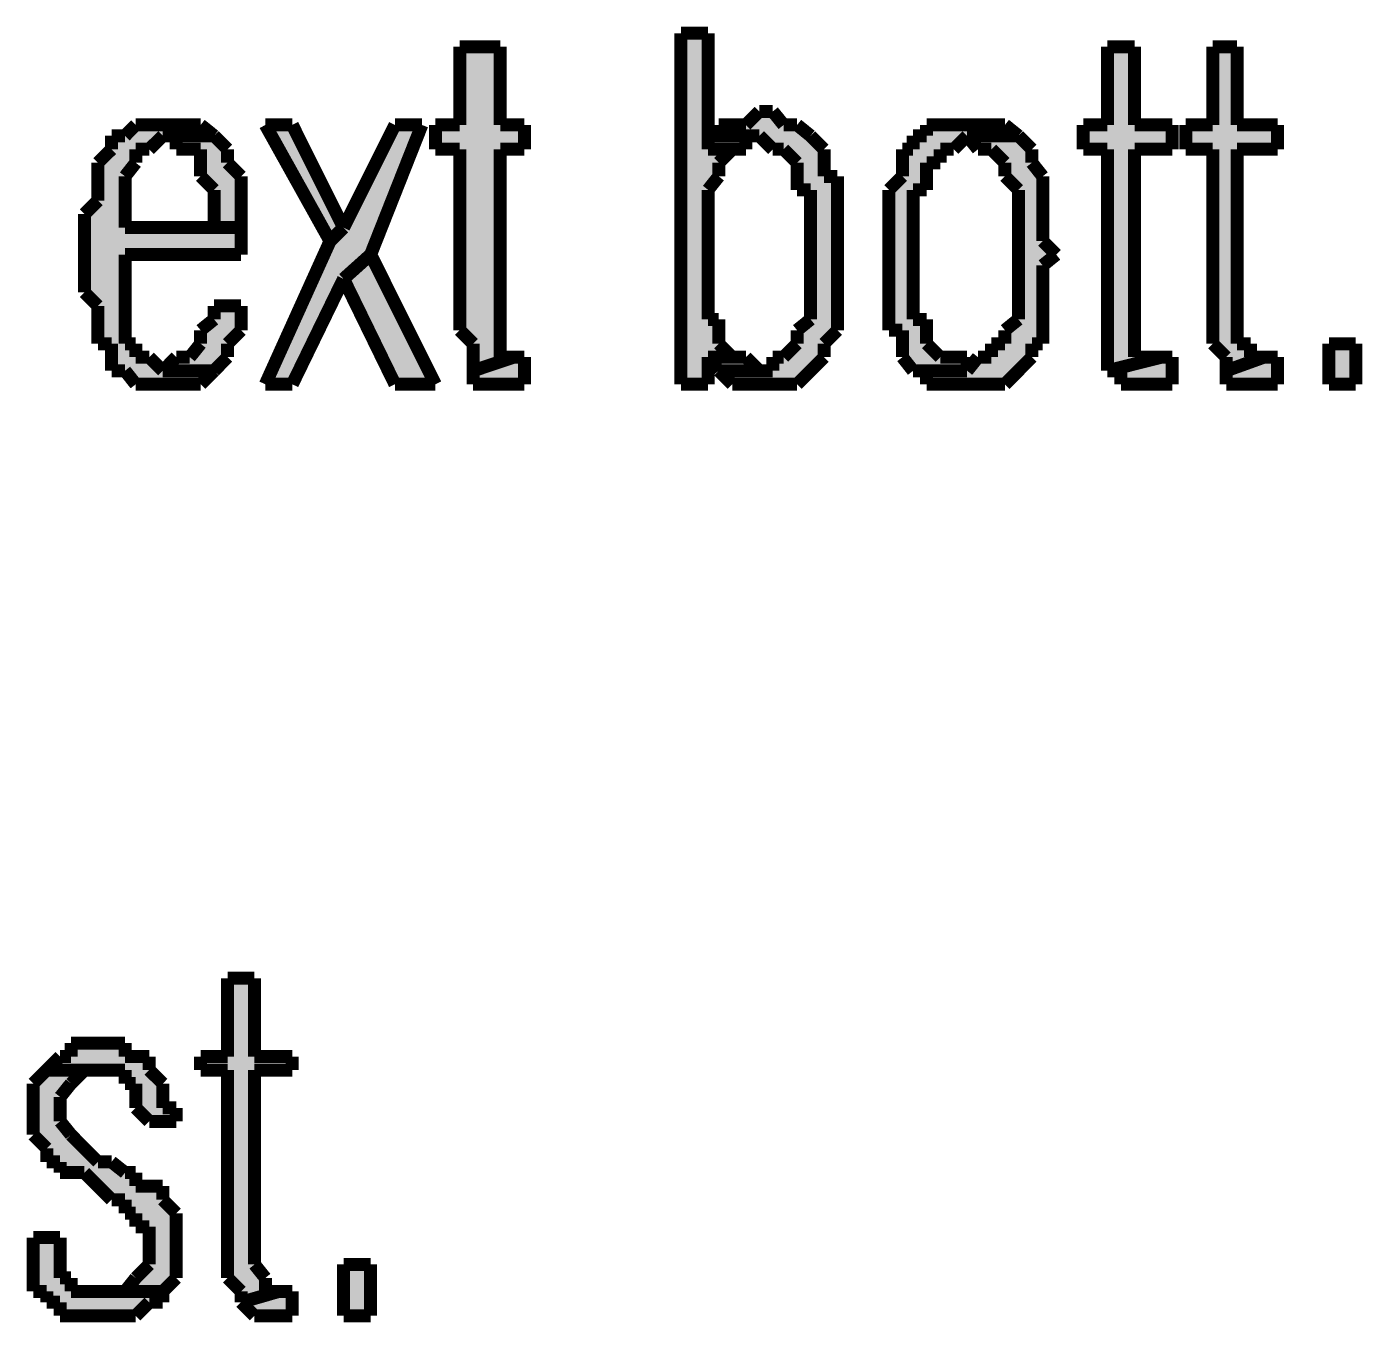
# Model space of a CAD drawing. Header units: millimetres. Extents: x 5 to 350, y 3 to 213.
# Drawn here: x 147.28 to 156.01, y 103.76 to 112.23 of the extents above; entities that cross this region are included whole.
import ezdxf

# ---------------------------------------------------------------- set-up
doc = ezdxf.new("R2010")
doc.units = ezdxf.units.MM
doc.layers.add('H', color=251, linetype='Continuous')
doc.layers.add('P', color=255, linetype='Continuous')

msp = doc.modelspace()

# ---------------------------------------------------------------- hatches: boundary and pattern name
at = {"layer": 'H', "linetype": 'Continuous'}
for points in [[(151.553, 109.89), (151.553, 112.183), (151.73, 112.183), (151.73, 111.425), (151.888, 111.425), (151.8, 111.337), (151.8, 111.248), (151.73, 111.16), (151.73, 110.314), (151.8, 110.314), (151.8, 110.155), (151.888, 110.067), (151.73, 110.067), (151.73, 109.89), (151.553, 109.89)], [(150.195, 109.978), (150.195, 110.155), (150.107, 110.243), (150.107, 111.425), (149.948, 111.425), (149.948, 111.584), (150.107, 111.584), (150.107, 112.095), (150.372, 112.095), (150.372, 111.584), (150.53, 111.584), (150.53, 111.425), (150.372, 111.425), (150.372, 110.067), (150.46, 110.067), (150.195, 109.978)], [(154.34, 109.978), (154.34, 111.425), (154.182, 111.425), (154.182, 111.584), (154.34, 111.584), (154.34, 112.095), (154.517, 112.095), (154.517, 111.584), (154.764, 111.584), (154.764, 111.425), (154.517, 111.425), (154.517, 110.067), (154.693, 110.067), (154.34, 109.978)], [(155.116, 109.978), (155.116, 110.067), (155.028, 110.155), (155.028, 111.425), (154.852, 111.425), (154.852, 111.584), (155.028, 111.584), (155.028, 112.095), (155.187, 112.095), (155.187, 111.584), (155.452, 111.584), (155.452, 111.425), (155.187, 111.425), (155.187, 110.155), (155.275, 110.155), (155.275, 110.067), (155.363, 110.067), (155.116, 109.978)], [(151.888, 109.89), (151.8, 109.978), (152.153, 109.978), (152.153, 110.067), (152.224, 110.067), (152.312, 110.155), (152.312, 110.243), (152.4, 110.314), (152.4, 111.16), (152.312, 111.16), (152.312, 111.337), (152.224, 111.425), (152.153, 111.425), (152.065, 111.513), (151.8, 111.513), (151.8, 111.584), (151.977, 111.584), (152.065, 111.672), (152.153, 111.672), (152.224, 111.584), (152.312, 111.584), (152.488, 111.425), (152.488, 111.248), (152.576, 111.248), (152.576, 110.243), (152.488, 110.155), (152.488, 110.067), (152.312, 109.89), (151.888, 109.89)], [(147.99, 109.89), (147.92, 109.978), (147.832, 109.978), (147.832, 110.155), (147.743, 110.155), (147.743, 110.402), (147.655, 110.49), (147.655, 111.002), (147.743, 111.09), (147.743, 111.337), (147.832, 111.425), (147.832, 111.513), (147.92, 111.513), (147.99, 111.584), (148.414, 111.584), (148.502, 111.513), (148.167, 111.513), (148.078, 111.425), (147.99, 111.425), (147.99, 111.337), (147.92, 111.248), (147.92, 110.913), (148.678, 110.913), (148.678, 110.737), (147.92, 110.737), (147.92, 110.155), (147.99, 110.155), (147.99, 110.067), (148.078, 110.067), (148.167, 109.978), (148.502, 109.978), (148.414, 109.89), (147.99, 109.89)], [(148.837, 109.89), (149.26, 110.825), (149.348, 110.913), (149.684, 111.584), (149.86, 111.584), (149.525, 110.737), (149.348, 110.578), (149.013, 109.89), (148.837, 109.89)], [(149.26, 110.825), (148.837, 111.584), (149.013, 111.584), (149.348, 110.913), (149.26, 110.825)], [(153.07, 109.978), (153, 110.067), (153, 110.243), (152.912, 110.243), (152.912, 111.16), (153, 111.248), (153, 111.425), (153.07, 111.425), (153.07, 111.513), (153.158, 111.513), (153.158, 111.584), (153.67, 111.584), (153.758, 111.513), (153.423, 111.513), (153.335, 111.425), (153.247, 111.425), (153.247, 111.337), (153.158, 111.337), (153.158, 111.16), (153.07, 111.16), (153.07, 110.314), (153.158, 110.314), (153.158, 110.155), (153.247, 110.067), (153.423, 110.067), (153.423, 109.978), (153.07, 109.978)], [(148.502, 110.913), (148.502, 111.16), (148.414, 111.248), (148.414, 111.425), (148.255, 111.425), (148.255, 111.513), (148.502, 111.513), (148.59, 111.425), (148.59, 111.337), (148.678, 111.248), (148.678, 110.913), (148.502, 110.913)], [(151.73, 111.425), (151.73, 111.513), (151.977, 111.513), (151.977, 111.425), (151.73, 111.425)], [(153.158, 109.89), (153.158, 109.978), (153.423, 109.978), (153.494, 110.067), (153.582, 110.067), (153.582, 110.155), (153.67, 110.155), (153.67, 110.243), (153.758, 110.314), (153.758, 111.16), (153.67, 111.248), (153.67, 111.337), (153.582, 111.425), (153.494, 111.425), (153.423, 111.513), (153.758, 111.513), (153.846, 111.425), (153.846, 111.337), (153.917, 111.248), (153.917, 110.825), (154.005, 110.737), (153.917, 110.666), (153.917, 110.155), (153.846, 110.155), (153.846, 110.067), (153.67, 109.89), (153.158, 109.89)], [(149.684, 109.89), (149.348, 110.578), (149.525, 110.737), (149.948, 109.89), (149.684, 109.89)], [(148.167, 109.978), (148.255, 110.067), (148.343, 110.067), (148.414, 110.155), (148.414, 110.243), (148.502, 110.314), (148.502, 110.402), (148.678, 110.402), (148.678, 110.243), (148.59, 110.155), (148.59, 110.067), (148.502, 109.978), (148.167, 109.978)], [(155.787, 109.89), (155.787, 110.155), (155.963, 110.155), (155.963, 109.89), (155.787, 109.89)], [(150.195, 109.89), (150.195, 109.978), (150.46, 110.067), (150.53, 110.067), (150.53, 109.89), (150.195, 109.89)], [(151.8, 109.978), (151.73, 110.067), (151.977, 110.067), (152.065, 109.978), (151.8, 109.978)], [(154.428, 109.89), (154.428, 109.978), (154.34, 109.978), (154.693, 110.067), (154.764, 110.067), (154.764, 109.89), (154.428, 109.89)], [(155.116, 109.89), (155.116, 109.978), (155.363, 110.067), (155.452, 110.067), (155.452, 109.89), (155.116, 109.89)], [(148.678, 103.893), (148.678, 103.964), (148.59, 104.052), (148.59, 105.41), (148.414, 105.41), (148.414, 105.498), (148.59, 105.498), (148.59, 106.01), (148.766, 106.01), (148.766, 105.498), (149.013, 105.498), (149.013, 105.41), (148.766, 105.41), (148.766, 104.14), (148.837, 104.052), (148.837, 103.964), (148.925, 103.964), (148.678, 103.893)], [(148.078, 105.075), (147.99, 105.163), (147.99, 105.322), (147.92, 105.322), (147.92, 105.41), (147.408, 105.41), (147.496, 105.498), (147.567, 105.498), (147.567, 105.586), (147.92, 105.586), (147.92, 105.498), (148.078, 105.498), (148.078, 105.41), (148.167, 105.322), (148.167, 105.163), (148.255, 105.163), (148.255, 105.075), (148.078, 105.075)], [(147.92, 103.964), (148.078, 104.14), (148.078, 104.387), (147.99, 104.387), (147.99, 104.475), (147.92, 104.475), (147.92, 104.563), (147.832, 104.563), (147.655, 104.74), (147.496, 104.74), (147.496, 104.81), (147.408, 104.81), (147.408, 104.898), (147.32, 104.987), (147.32, 105.322), (147.408, 105.41), (147.655, 105.41), (147.496, 105.234), (147.496, 105.075), (147.743, 104.81), (147.832, 104.81), (147.92, 104.74), (147.99, 104.74), (147.99, 104.652), (148.167, 104.652), (148.167, 104.563), (148.255, 104.475), (148.255, 104.052), (148.167, 103.964), (147.92, 103.964)], [(147.496, 103.805), (147.496, 103.893), (147.408, 103.893), (147.408, 103.964), (147.32, 103.964), (147.32, 104.316), (147.496, 104.316), (147.496, 104.052), (147.567, 104.052), (147.567, 103.964), (148.167, 103.964), (148.167, 103.893), (148.078, 103.893), (147.99, 103.805), (147.496, 103.805)], [(149.348, 103.805), (149.348, 104.14), (149.525, 104.14), (149.525, 103.805), (149.348, 103.805)], [(148.766, 103.805), (148.678, 103.893), (148.925, 103.964), (149.013, 103.964), (149.013, 103.805), (148.766, 103.805)]]:
    msp.add_hatch(color=256, dxfattribs=at).paths.add_polyline_path(points)

# ---------------------------------------------------------------- linework, layer by layer
at = {"layer": 'P', "const_width": 0.085}
for points in [[(151.73, 112.183), (151.553, 112.183)], [(151.553, 112.183), (151.553, 109.89)], [(151.73, 111.425), (151.73, 112.183)], [(150.372, 112.095), (150.107, 112.095)], [(150.107, 112.095), (150.107, 111.584)], [(150.372, 111.584), (150.372, 112.095)], [(154.517, 112.095), (154.34, 112.095)], [(154.34, 112.095), (154.34, 111.584)], [(154.517, 111.584), (154.517, 112.095)], [(155.187, 112.095), (155.028, 112.095)], [(155.028, 112.095), (155.028, 111.584)], [(155.187, 111.584), (155.187, 112.095)], [(152.065, 111.672), (151.977, 111.584)], [(152.153, 111.672), (152.065, 111.672)], [(152.224, 111.584), (152.153, 111.672)], [(147.92, 111.513), (147.832, 111.513)], [(147.832, 111.513), (147.832, 111.425)], [(147.99, 111.584), (147.92, 111.513)], [(148.078, 111.584), (147.99, 111.584)], [(148.167, 111.584), (148.078, 111.584)], [(148.078, 111.425), (148.167, 111.513)], [(148.255, 111.584), (148.167, 111.584)], [(148.502, 111.513), (148.167, 111.513)], [(148.167, 111.513), (148.255, 111.513)], [(148.167, 111.513), (148.502, 111.513)], [(148.343, 111.584), (148.255, 111.584)], [(148.255, 111.513), (148.255, 111.425)], [(148.414, 111.584), (148.343, 111.584)], [(148.502, 111.513), (148.414, 111.584)], [(148.59, 111.425), (148.502, 111.513)], [(149.013, 111.584), (148.837, 111.584)], [(148.837, 111.584), (149.26, 110.825)], [(149.348, 110.913), (149.013, 111.584)], [(149.684, 111.584), (149.348, 110.913)], [(149.525, 110.737), (149.86, 111.584)], [(149.86, 111.584), (149.684, 111.584)], [(150.107, 111.584), (149.948, 111.584)], [(149.948, 111.584), (149.948, 111.425)], [(150.53, 111.584), (150.372, 111.584)], [(150.53, 111.425), (150.53, 111.584)], [(151.73, 111.513), (151.73, 111.425)], [(152.065, 111.513), (151.73, 111.513)], [(151.8, 111.513), (151.73, 111.513)], [(151.73, 111.513), (152.065, 111.513)], [(151.888, 111.584), (151.8, 111.584)], [(151.8, 111.584), (151.8, 111.513)], [(151.977, 111.584), (151.888, 111.584)], [(151.977, 111.425), (151.977, 111.513)], [(151.977, 111.513), (152.065, 111.513)], [(152.065, 111.513), (152.153, 111.425)], [(152.312, 111.584), (152.224, 111.584)], [(152.4, 111.513), (152.312, 111.584)], [(152.488, 111.425), (152.4, 111.513)], [(153.158, 111.513), (153.07, 111.513)], [(153.07, 111.513), (153.07, 111.425)], [(153.247, 111.584), (153.158, 111.584)], [(153.158, 111.584), (153.158, 111.513)], [(153.335, 111.584), (153.247, 111.584)], [(153.423, 111.584), (153.335, 111.584)], [(153.335, 111.425), (153.423, 111.513)], [(153.494, 111.584), (153.423, 111.584)], [(153.758, 111.513), (153.423, 111.513)], [(153.423, 111.513), (153.494, 111.425)], [(153.423, 111.513), (153.758, 111.513)], [(153.582, 111.584), (153.494, 111.584)], [(153.67, 111.584), (153.582, 111.584)], [(153.758, 111.513), (153.67, 111.584)], [(153.846, 111.425), (153.758, 111.513)], [(154.34, 111.584), (154.182, 111.584)], [(154.182, 111.584), (154.182, 111.425)], [(154.764, 111.584), (154.517, 111.584)], [(154.764, 111.425), (154.764, 111.584)], [(155.028, 111.584), (154.852, 111.584)], [(154.852, 111.584), (154.852, 111.425)], [(155.452, 111.584), (155.187, 111.584)], [(155.452, 111.425), (155.452, 111.584)], [(147.832, 111.425), (147.743, 111.337)], [(147.99, 111.337), (147.99, 111.425)], [(147.99, 111.425), (148.078, 111.425)], [(148.255, 111.425), (148.343, 111.425)], [(148.343, 111.425), (148.414, 111.425)], [(148.414, 111.425), (148.414, 111.337)], [(148.59, 111.337), (148.59, 111.425)], [(148.59, 111.425), (148.59, 111.425)], [(149.948, 111.425), (150.107, 111.425)], [(150.107, 111.425), (150.107, 110.314)], [(150.372, 110.243), (150.372, 111.425)], [(150.372, 111.425), (150.53, 111.425)], [(151.73, 111.425), (151.888, 111.425)], [(151.888, 111.425), (151.73, 111.425)], [(151.8, 111.337), (151.888, 111.425)], [(151.888, 111.425), (151.977, 111.425)], [(152.153, 111.425), (152.224, 111.425)], [(152.224, 111.425), (152.312, 111.337)], [(152.488, 111.337), (152.488, 111.425)], [(153.07, 111.425), (153, 111.425)], [(153, 111.425), (153, 111.337)], [(153.247, 111.337), (153.247, 111.425)], [(153.247, 111.425), (153.335, 111.425)], [(153.494, 111.425), (153.582, 111.425)], [(153.582, 111.425), (153.67, 111.337)], [(153.846, 111.337), (153.846, 111.425)], [(153.846, 111.425), (153.846, 111.425)], [(154.182, 111.425), (154.34, 111.425)], [(154.34, 111.425), (154.34, 110.314)], [(154.517, 110.243), (154.517, 111.425)], [(154.517, 111.425), (154.764, 111.425)], [(154.852, 111.425), (155.028, 111.425)], [(155.028, 111.425), (155.028, 110.314)], [(155.187, 110.243), (155.187, 111.425)], [(155.187, 111.425), (155.452, 111.425)], [(147.743, 111.337), (147.743, 111.248)], [(147.92, 111.248), (147.99, 111.337)], [(148.414, 111.337), (148.414, 111.248)], [(148.678, 111.248), (148.59, 111.337)], [(151.8, 111.248), (151.8, 111.337)], [(152.312, 111.337), (152.312, 111.248)], [(152.488, 111.248), (152.488, 111.337)], [(153, 111.337), (153, 111.248)], [(153.158, 111.248), (153.158, 111.337)], [(153.158, 111.337), (153.247, 111.337)], [(153.67, 111.337), (153.67, 111.248)], [(153.917, 111.248), (153.846, 111.337)], [(147.743, 111.248), (147.743, 111.16)], [(147.92, 111.16), (147.92, 111.248)], [(148.414, 111.248), (148.502, 111.16)], [(148.678, 111.16), (148.678, 111.248)], [(151.73, 111.16), (151.8, 111.248)], [(152.312, 111.248), (152.312, 111.16)], [(152.576, 111.248), (152.488, 111.248)], [(152.576, 111.16), (152.576, 111.248)], [(153, 111.248), (152.912, 111.16)], [(153.158, 111.16), (153.158, 111.248)], [(153.67, 111.248), (153.758, 111.16)], [(153.917, 111.16), (153.917, 111.248)], [(147.743, 111.16), (147.743, 111.09)], [(147.92, 111.09), (147.92, 111.16)], [(148.502, 111.16), (148.502, 111.09)], [(148.678, 111.09), (148.678, 111.16)], [(151.73, 111.09), (151.73, 111.16)], [(152.312, 111.16), (152.4, 111.16)], [(152.4, 111.16), (152.4, 111.09)], [(152.576, 111.09), (152.576, 111.16)], [(152.912, 111.16), (152.912, 111.09)], [(153.07, 111.09), (153.07, 111.16)], [(153.07, 111.16), (153.158, 111.16)], [(153.758, 111.16), (153.758, 111.09)], [(153.917, 111.09), (153.917, 111.16)], [(147.743, 111.09), (147.655, 111.002)], [(147.92, 111.002), (147.92, 111.09)], [(148.502, 111.09), (148.502, 111.002)], [(148.678, 111.002), (148.678, 111.09)], [(151.73, 111.002), (151.73, 111.09)], [(152.4, 111.09), (152.4, 111.002)], [(152.576, 111.002), (152.576, 111.09)], [(152.912, 111.09), (152.912, 111.002)], [(153.07, 111.002), (153.07, 111.09)], [(153.758, 111.09), (153.758, 111.002)], [(153.917, 111.002), (153.917, 111.09)], [(147.655, 111.002), (147.655, 110.913)], [(147.92, 110.913), (147.92, 111.002)], [(148.502, 111.002), (148.502, 110.913)], [(148.678, 110.913), (148.678, 111.002)], [(151.73, 110.913), (151.73, 111.002)], [(152.4, 111.002), (152.4, 110.913)], [(152.576, 110.913), (152.576, 111.002)], [(152.912, 111.002), (152.912, 110.913)], [(153.07, 110.913), (153.07, 111.002)], [(153.758, 111.002), (153.758, 110.913)], [(153.917, 110.913), (153.917, 111.002)], [(147.655, 110.913), (147.655, 110.825)], [(148.502, 110.913), (147.92, 110.913)], [(147.92, 110.913), (148.678, 110.913)], [(148.678, 110.913), (147.92, 110.913)], [(148.678, 110.737), (148.678, 110.913)], [(149.348, 110.913), (149.26, 110.825)], [(149.26, 110.825), (149.348, 110.913)], [(151.73, 110.825), (151.73, 110.913)], [(152.4, 110.913), (152.4, 110.825)], [(152.576, 110.825), (152.576, 110.913)], [(152.912, 110.913), (152.912, 110.825)], [(153.07, 110.825), (153.07, 110.913)], [(153.758, 110.913), (153.758, 110.825)], [(153.917, 110.825), (153.917, 110.913)], [(147.655, 110.825), (147.655, 110.737)], [(149.26, 110.825), (148.837, 109.89)], [(151.73, 110.737), (151.73, 110.825)], [(152.4, 110.825), (152.4, 110.737)], [(152.576, 110.737), (152.576, 110.825)], [(152.912, 110.825), (152.912, 110.737)], [(153.07, 110.737), (153.07, 110.825)], [(153.758, 110.825), (153.758, 110.737)], [(154.005, 110.737), (153.917, 110.825)], [(147.655, 110.737), (147.655, 110.666)], [(147.92, 110.666), (147.92, 110.737)], [(147.92, 110.737), (148.678, 110.737)], [(149.525, 110.737), (149.348, 110.578)], [(149.348, 110.578), (149.525, 110.737)], [(149.948, 109.89), (149.525, 110.737)], [(151.73, 110.666), (151.73, 110.737)], [(152.4, 110.737), (152.4, 110.666)], [(152.576, 110.666), (152.576, 110.737)], [(152.912, 110.737), (152.912, 110.666)], [(153.07, 110.666), (153.07, 110.737)], [(153.758, 110.737), (153.758, 110.666)], [(153.917, 110.666), (154.005, 110.737)], [(147.655, 110.666), (147.655, 110.578)], [(147.92, 110.578), (147.92, 110.666)], [(151.73, 110.578), (151.73, 110.666)], [(152.4, 110.666), (152.4, 110.578)], [(152.576, 110.578), (152.576, 110.666)], [(152.912, 110.666), (152.912, 110.578)], [(153.07, 110.578), (153.07, 110.666)], [(153.758, 110.666), (153.758, 110.578)], [(153.917, 110.578), (153.917, 110.666)], [(147.655, 110.578), (147.655, 110.49)], [(147.92, 110.49), (147.92, 110.578)], [(149.013, 109.89), (149.348, 110.578)], [(149.348, 110.578), (149.684, 109.89)], [(151.73, 110.49), (151.73, 110.578)], [(152.4, 110.578), (152.4, 110.49)], [(152.576, 110.49), (152.576, 110.578)], [(152.912, 110.578), (152.912, 110.49)], [(153.07, 110.49), (153.07, 110.578)], [(153.758, 110.578), (153.758, 110.49)], [(153.917, 110.49), (153.917, 110.578)], [(147.655, 110.49), (147.743, 110.402)], [(147.92, 110.402), (147.92, 110.49)], [(151.73, 110.402), (151.73, 110.49)], [(152.4, 110.49), (152.4, 110.402)], [(152.576, 110.402), (152.576, 110.49)], [(152.912, 110.49), (152.912, 110.402)], [(153.07, 110.402), (153.07, 110.49)], [(153.758, 110.49), (153.758, 110.402)], [(153.917, 110.402), (153.917, 110.49)], [(147.743, 110.402), (147.743, 110.314)], [(147.92, 110.314), (147.92, 110.402)], [(148.678, 110.402), (148.502, 110.402)], [(148.502, 110.402), (148.502, 110.314)], [(148.678, 110.314), (148.678, 110.402)], [(148.678, 110.402), (148.678, 110.402)], [(151.73, 110.314), (151.73, 110.402)], [(152.4, 110.402), (152.4, 110.314)], [(152.576, 110.314), (152.576, 110.402)], [(152.912, 110.402), (152.912, 110.314)], [(153.07, 110.314), (153.07, 110.402)], [(153.758, 110.402), (153.758, 110.314)], [(153.917, 110.314), (153.917, 110.402)], [(147.743, 110.314), (147.743, 110.243)], [(147.92, 110.243), (147.92, 110.314)], [(148.502, 110.314), (148.414, 110.243)], [(148.678, 110.243), (148.678, 110.314)], [(150.107, 110.314), (150.107, 110.243)], [(151.8, 110.314), (151.73, 110.314)], [(151.8, 110.243), (151.8, 110.314)], [(152.4, 110.314), (152.312, 110.243)], [(152.576, 110.243), (152.576, 110.314)], [(152.912, 110.314), (152.912, 110.243)], [(153.158, 110.314), (153.07, 110.314)], [(153.158, 110.243), (153.158, 110.314)], [(153.758, 110.314), (153.67, 110.243)], [(153.917, 110.243), (153.917, 110.314)], [(154.34, 110.314), (154.34, 110.243)], [(155.028, 110.314), (155.028, 110.243)], [(147.743, 110.243), (147.743, 110.155)], [(147.92, 110.155), (147.92, 110.243)], [(148.414, 110.243), (148.414, 110.155)], [(148.59, 110.155), (148.678, 110.243)], [(150.107, 110.243), (150.195, 110.155)], [(150.372, 110.155), (150.372, 110.243)], [(151.8, 110.155), (151.8, 110.243)], [(152.312, 110.243), (152.312, 110.155)], [(152.488, 110.155), (152.576, 110.243)], [(152.912, 110.243), (153, 110.243)], [(153, 110.243), (153, 110.155)], [(153.158, 110.155), (153.158, 110.243)], [(153.67, 110.243), (153.67, 110.155)], [(153.917, 110.155), (153.917, 110.243)], [(154.34, 110.243), (154.34, 110.155)], [(154.517, 110.155), (154.517, 110.243)], [(155.028, 110.243), (155.028, 110.155)], [(155.187, 110.155), (155.187, 110.243)], [(147.743, 110.155), (147.832, 110.155)], [(147.832, 110.155), (147.832, 110.067)], [(147.99, 110.155), (147.92, 110.155)], [(147.99, 110.067), (147.99, 110.155)], [(148.414, 110.155), (148.343, 110.067)], [(148.59, 110.067), (148.59, 110.155)], [(150.195, 110.155), (150.195, 110.067)], [(150.372, 110.067), (150.372, 110.155)], [(151.888, 110.067), (151.8, 110.155)], [(152.312, 110.155), (152.224, 110.067)], [(152.488, 110.067), (152.488, 110.155)], [(153, 110.155), (153, 110.067)], [(153.247, 110.067), (153.158, 110.155)], [(153.67, 110.155), (153.582, 110.155)], [(153.582, 110.155), (153.582, 110.067)], [(153.846, 110.067), (153.846, 110.155)], [(153.846, 110.155), (153.917, 110.155)], [(154.34, 110.155), (154.34, 110.067)], [(154.517, 110.067), (154.517, 110.155)], [(155.028, 110.155), (155.116, 110.067)], [(155.275, 110.155), (155.187, 110.155)], [(155.275, 110.067), (155.275, 110.155)], [(155.787, 109.89), (155.787, 110.155)], [(155.787, 110.155), (155.963, 110.155)], [(155.963, 110.155), (155.963, 109.89)], [(147.832, 110.067), (147.832, 109.978)], [(148.078, 110.067), (147.99, 110.067)], [(148.167, 109.978), (148.078, 110.067)], [(148.255, 110.067), (148.167, 109.978)], [(148.343, 110.067), (148.255, 110.067)], [(148.502, 109.978), (148.59, 110.067)], [(150.46, 110.067), (150.195, 109.978)], [(150.195, 110.067), (150.195, 109.978)], [(150.195, 109.978), (150.46, 110.067)], [(150.46, 110.067), (150.372, 110.067)], [(150.53, 110.067), (150.46, 110.067)], [(150.53, 109.89), (150.53, 110.067)], [(151.888, 110.067), (151.73, 110.067)], [(151.73, 110.067), (151.8, 109.978)], [(151.73, 109.89), (151.73, 110.067)], [(151.73, 110.067), (151.888, 110.067)], [(151.977, 110.067), (151.888, 110.067)], [(151.888, 110.067), (151.888, 110.067)], [(152.065, 109.978), (151.977, 110.067)], [(152.224, 110.067), (152.153, 110.067)], [(152.153, 110.067), (152.153, 109.978)], [(152.4, 109.978), (152.488, 110.067)], [(153, 110.067), (153.07, 109.978)], [(153.335, 110.067), (153.247, 110.067)], [(153.423, 110.067), (153.335, 110.067)], [(153.494, 110.067), (153.423, 109.978)], [(153.423, 109.978), (153.423, 110.067)], [(153.582, 110.067), (153.494, 110.067)], [(153.758, 109.978), (153.846, 110.067)], [(154.693, 110.067), (154.34, 109.978)], [(154.34, 110.067), (154.34, 109.978)], [(154.34, 109.978), (154.693, 110.067)], [(154.605, 110.067), (154.517, 110.067)], [(154.693, 110.067), (154.605, 110.067)], [(154.764, 110.067), (154.693, 110.067)], [(154.764, 109.89), (154.764, 110.067)], [(155.363, 110.067), (155.116, 109.978)], [(155.116, 110.067), (155.116, 109.978)], [(155.116, 109.978), (155.363, 110.067)], [(155.363, 110.067), (155.275, 110.067)], [(155.452, 110.067), (155.363, 110.067)], [(155.452, 109.89), (155.452, 110.067)], [(147.832, 109.978), (147.92, 109.978)], [(147.92, 109.978), (147.99, 109.89)], [(148.167, 109.978), (148.502, 109.978)], [(148.502, 109.978), (148.167, 109.978)], [(148.414, 109.89), (148.502, 109.978)], [(150.195, 109.978), (150.195, 109.89)], [(151.8, 109.978), (152.065, 109.978)], [(152.065, 109.978), (151.8, 109.978)], [(151.8, 109.978), (151.888, 109.89)], [(152.153, 109.978), (152.065, 109.978)], [(152.312, 109.89), (152.4, 109.978)], [(153.423, 109.978), (153.07, 109.978)], [(153.07, 109.978), (153.158, 109.978)], [(153.07, 109.978), (153.423, 109.978)], [(153.158, 109.978), (153.158, 109.89)], [(153.67, 109.89), (153.758, 109.978)], [(154.34, 109.978), (154.428, 109.978)], [(154.428, 109.978), (154.428, 109.89)], [(155.116, 109.978), (155.116, 109.89)], [(147.99, 109.89), (148.078, 109.89)], [(148.078, 109.89), (148.167, 109.89)], [(148.167, 109.89), (148.255, 109.89)], [(148.255, 109.89), (148.343, 109.89)], [(148.343, 109.89), (148.414, 109.89)], [(148.837, 109.89), (149.013, 109.89)], [(149.684, 109.89), (149.948, 109.89)], [(150.195, 109.89), (150.283, 109.89)], [(150.283, 109.89), (150.372, 109.89)], [(150.372, 109.89), (150.46, 109.89)], [(150.46, 109.89), (150.53, 109.89)], [(150.53, 109.89), (150.53, 109.89)], [(151.553, 109.89), (151.73, 109.89)], [(151.888, 109.89), (151.977, 109.89)], [(151.977, 109.89), (152.065, 109.89)], [(152.065, 109.89), (152.153, 109.89)], [(152.153, 109.89), (152.224, 109.89)], [(152.224, 109.89), (152.312, 109.89)], [(153.158, 109.89), (153.247, 109.89)], [(153.247, 109.89), (153.335, 109.89)], [(153.335, 109.89), (153.423, 109.89)], [(153.423, 109.89), (153.494, 109.89)], [(153.494, 109.89), (153.582, 109.89)], [(153.582, 109.89), (153.67, 109.89)], [(154.428, 109.89), (154.517, 109.89)], [(154.517, 109.89), (154.605, 109.89)], [(154.605, 109.89), (154.693, 109.89)], [(154.693, 109.89), (154.764, 109.89)], [(155.116, 109.89), (155.187, 109.89)], [(155.187, 109.89), (155.275, 109.89)], [(155.275, 109.89), (155.363, 109.89)], [(155.363, 109.89), (155.452, 109.89)], [(155.963, 109.89), (155.787, 109.89)], [(155.787, 109.89), (155.787, 109.89)], [(148.766, 106.01), (148.59, 106.01)], [(148.59, 106.01), (148.59, 105.498)], [(148.766, 105.498), (148.766, 106.01)], [(147.655, 105.586), (147.567, 105.586)], [(147.567, 105.586), (147.567, 105.498)], [(147.743, 105.586), (147.655, 105.586)], [(147.832, 105.586), (147.743, 105.586)], [(147.92, 105.586), (147.832, 105.586)], [(147.92, 105.498), (147.92, 105.586)], [(147.496, 105.498), (147.408, 105.41)], [(147.567, 105.498), (147.496, 105.498)], [(147.99, 105.498), (147.92, 105.498)], [(148.078, 105.498), (147.99, 105.498)], [(148.078, 105.41), (148.078, 105.498)], [(148.59, 105.498), (148.414, 105.498)], [(148.414, 105.498), (148.414, 105.41)], [(149.013, 105.498), (148.766, 105.498)], [(149.013, 105.41), (149.013, 105.498)], [(147.408, 105.41), (147.32, 105.322)], [(147.743, 105.41), (147.408, 105.41)], [(147.408, 105.41), (147.743, 105.41)], [(147.567, 105.322), (147.655, 105.41)], [(147.655, 105.41), (147.743, 105.41)], [(147.743, 105.41), (147.832, 105.41)], [(147.832, 105.41), (147.92, 105.41)], [(147.92, 105.41), (147.92, 105.322)], [(148.167, 105.322), (148.078, 105.41)], [(148.414, 105.41), (148.59, 105.41)], [(148.59, 105.41), (148.59, 104.228)], [(148.766, 104.228), (148.766, 105.41)], [(148.766, 105.41), (149.013, 105.41)], [(147.32, 105.322), (147.32, 105.234)], [(147.496, 105.234), (147.567, 105.322)], [(147.92, 105.322), (147.99, 105.322)], [(147.99, 105.322), (147.99, 105.234)], [(148.167, 105.234), (148.167, 105.322)], [(147.32, 105.234), (147.32, 105.163)], [(147.496, 105.163), (147.496, 105.234)], [(147.99, 105.234), (147.99, 105.163)], [(148.167, 105.163), (148.167, 105.234)], [(147.32, 105.163), (147.32, 105.075)], [(147.496, 105.075), (147.496, 105.163)], [(147.99, 105.163), (148.078, 105.075)], [(148.255, 105.163), (148.167, 105.163)], [(148.255, 105.075), (148.255, 105.163)], [(147.32, 105.075), (147.32, 104.987)], [(147.567, 104.987), (147.496, 105.075)], [(148.078, 105.075), (148.255, 105.075)], [(147.32, 104.987), (147.408, 104.898)], [(147.655, 104.898), (147.567, 104.987)], [(147.408, 104.898), (147.408, 104.81)], [(147.743, 104.81), (147.655, 104.898)], [(147.408, 104.81), (147.496, 104.81)], [(147.496, 104.81), (147.496, 104.74)], [(147.832, 104.81), (147.743, 104.81)], [(147.92, 104.74), (147.832, 104.81)], [(147.496, 104.74), (147.567, 104.74)], [(147.567, 104.74), (147.655, 104.74)], [(147.655, 104.74), (147.743, 104.652)], [(147.99, 104.74), (147.92, 104.74)], [(147.99, 104.652), (147.99, 104.74)], [(147.743, 104.652), (147.832, 104.563)], [(148.078, 104.652), (147.99, 104.652)], [(148.167, 104.652), (148.078, 104.652)], [(148.167, 104.563), (148.167, 104.652)], [(147.832, 104.563), (147.92, 104.563)], [(147.92, 104.563), (147.92, 104.475)], [(148.255, 104.475), (148.167, 104.563)], [(147.92, 104.475), (147.99, 104.475)], [(147.99, 104.475), (147.99, 104.387)], [(148.255, 104.387), (148.255, 104.475)], [(147.99, 104.387), (148.078, 104.387)], [(148.078, 104.387), (148.078, 104.316)], [(148.255, 104.316), (148.255, 104.387)], [(147.496, 104.316), (147.32, 104.316)], [(147.32, 104.316), (147.32, 104.228)], [(147.496, 104.228), (147.496, 104.316)], [(148.078, 104.316), (148.078, 104.228)], [(148.255, 104.228), (148.255, 104.316)], [(147.32, 104.228), (147.32, 104.14)], [(147.496, 104.14), (147.496, 104.228)], [(148.078, 104.228), (148.078, 104.14)], [(148.255, 104.14), (148.255, 104.228)], [(148.59, 104.228), (148.59, 104.14)], [(148.766, 104.14), (148.766, 104.228)], [(147.32, 104.14), (147.32, 104.052)], [(147.496, 104.052), (147.496, 104.14)], [(148.078, 104.14), (147.99, 104.052)], [(148.255, 104.052), (148.255, 104.14)], [(148.59, 104.14), (148.59, 104.052)], [(148.837, 104.052), (148.766, 104.14)], [(149.348, 103.805), (149.348, 104.14)], [(149.348, 104.14), (149.525, 104.14)], [(149.525, 104.14), (149.525, 103.805)], [(147.32, 104.052), (147.32, 103.964)], [(147.567, 104.052), (147.496, 104.052)], [(147.567, 103.964), (147.567, 104.052)], [(147.99, 104.052), (147.92, 103.964)], [(148.167, 103.964), (148.255, 104.052)], [(148.59, 104.052), (148.678, 103.964)], [(148.837, 103.964), (148.837, 104.052)], [(147.32, 103.964), (147.408, 103.964)], [(147.408, 103.964), (147.408, 103.893)], [(147.655, 103.964), (147.567, 103.964)], [(147.743, 103.964), (147.655, 103.964)], [(148.167, 103.964), (147.743, 103.964)], [(147.832, 103.964), (147.743, 103.964)], [(147.743, 103.964), (148.167, 103.964)], [(147.92, 103.964), (147.832, 103.964)], [(148.167, 103.893), (148.167, 103.964)], [(148.925, 103.964), (148.678, 103.893)], [(148.678, 103.964), (148.678, 103.893)], [(148.678, 103.893), (148.925, 103.964)], [(148.925, 103.964), (148.837, 103.964)], [(149.013, 103.964), (148.925, 103.964)], [(149.013, 103.805), (149.013, 103.964)], [(147.408, 103.893), (147.496, 103.893)], [(147.496, 103.893), (147.496, 103.805)], [(147.99, 103.805), (148.078, 103.893)], [(148.078, 103.893), (148.167, 103.893)], [(148.678, 103.893), (148.766, 103.805)], [(147.496, 103.805), (147.567, 103.805)], [(147.567, 103.805), (147.655, 103.805)], [(147.655, 103.805), (147.743, 103.805)], [(147.743, 103.805), (147.832, 103.805)], [(147.832, 103.805), (147.92, 103.805)], [(147.92, 103.805), (147.99, 103.805)], [(148.766, 103.805), (148.837, 103.805)], [(148.837, 103.805), (148.925, 103.805)], [(148.925, 103.805), (149.013, 103.805)], [(149.525, 103.805), (149.348, 103.805)], [(149.348, 103.805), (149.348, 103.805)]]:
    msp.add_lwpolyline(points, dxfattribs=at)

doc.saveas('drawing.dxf')
